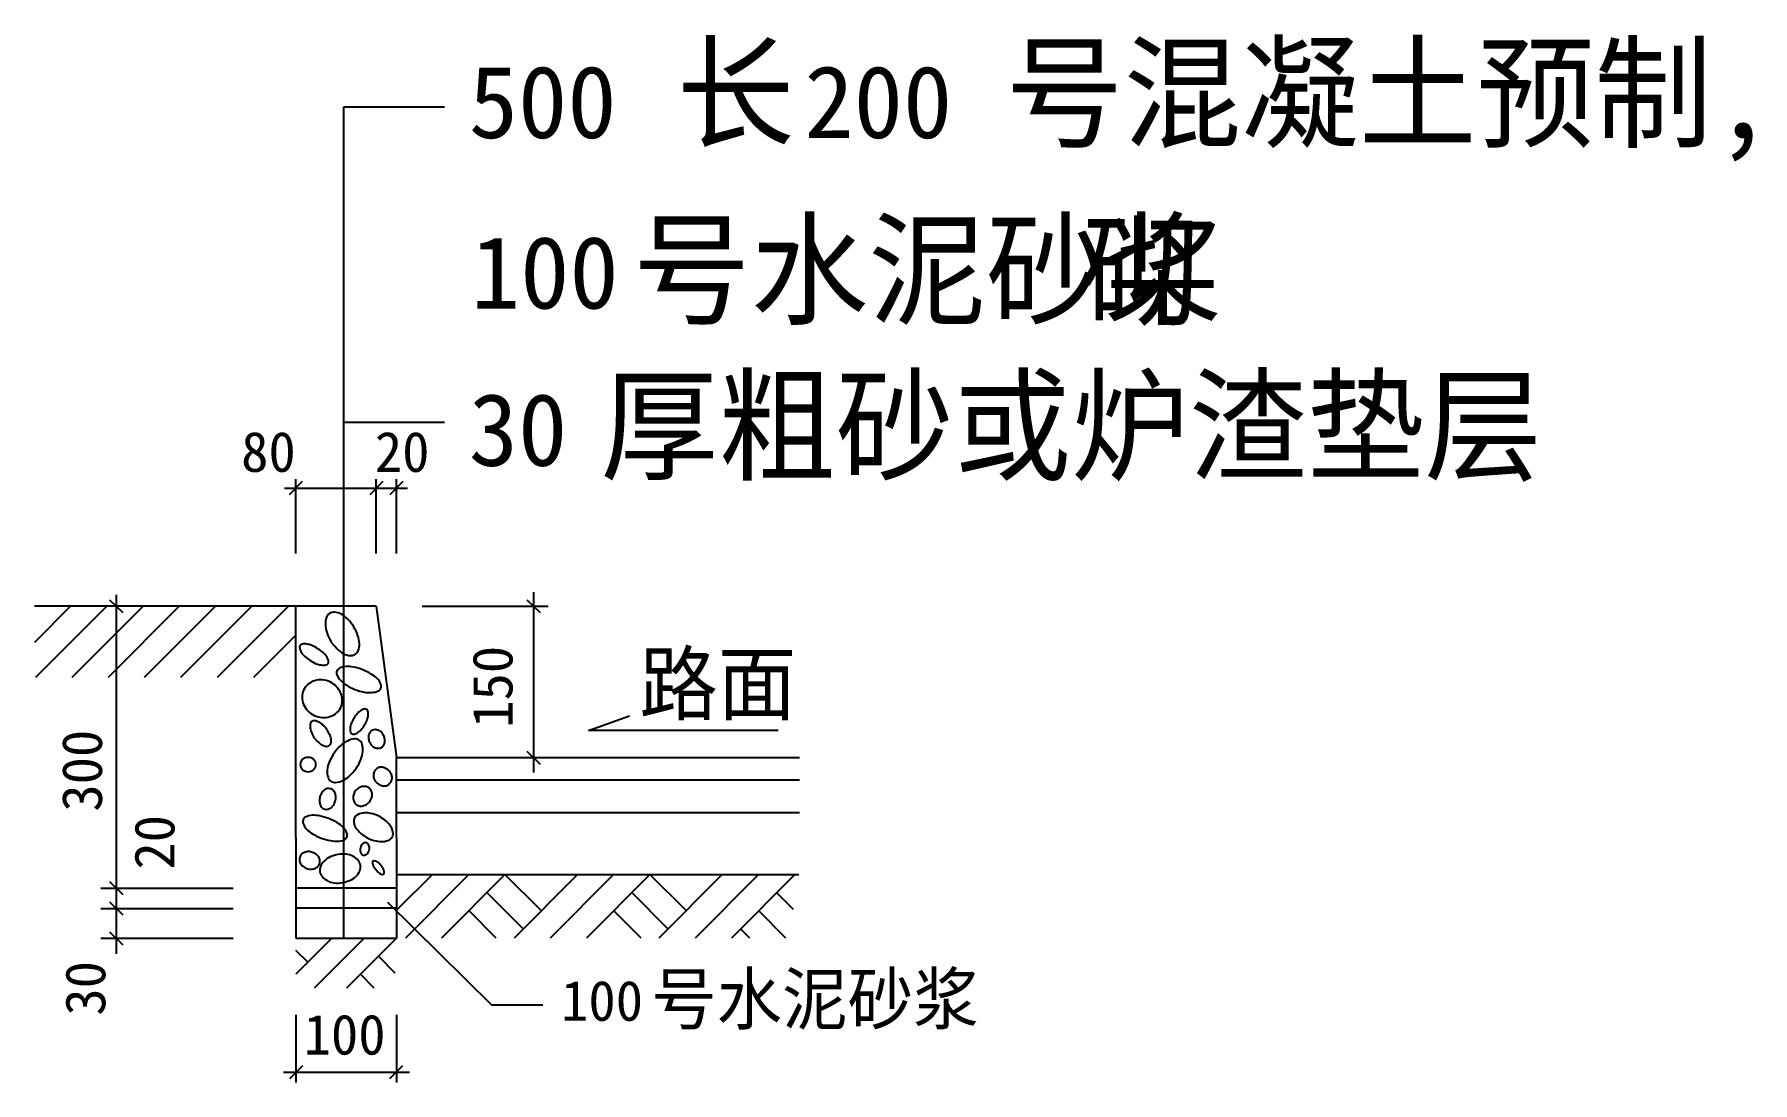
# Model space of a CAD drawing. Header units: metres. Extents: x 281 to 337.9, y 200.5 to 235.2.
import ezdxf

# ---------------------------------------------------------------- set-up
doc = ezdxf.new("R2010")
doc.units = ezdxf.units.M

msp = doc.modelspace()

# ---------------------------------------------------------------- hatches: boundary and pattern name
h = msp.add_hatch()
h.set_pattern_fill('SOLID')
h.paths.add_polyline_path([(292.95, 200.84), (292.95, 200.84), (292.96, 200.84), (292.96, 200.84), (292.95, 200.85)])

# ---------------------------------------------------------------- linework, layer by layer
for p, q in [((291.21, 216.29), (291.21, 232.84)), ((291.21, 232.84), (294.55, 232.84)), ((291.21, 222.39), (294.55, 222.39)), ((289.62, 218.03), (289.62, 220.5)), ((292.28, 218.03), (292.28, 220.5)), ((292.96, 218.03), (292.96, 220.5)), ((289.25, 220.2), (293.32, 220.2)), ((283.67, 216.66), (283.67, 204.77)), ((297.5, 216.75), (297.5, 210.78)), ((282.16, 216.29), (280.96, 215.09)), ((283.36, 216.29), (281, 213.93)), ((284.56, 216.29), (282.2, 213.93)), ((285.76, 216.29), (283.4, 213.93)), ((286.96, 216.29), (284.6, 213.93)), ((288.16, 216.29), (285.8, 213.93)), ((289.38, 216.29), (287.02, 213.93)), ((291.21, 205.29), (291.21, 216.29)), ((293.81, 216.29), (297.98, 216.29)), ((289.62, 215.33), (288.22, 213.93)), ((299.32, 212.17), (300.68, 212.65)), ((305.6, 212.17), (299.32, 212.17)), ((292.96, 210.53), (306.31, 210.53)), ((292.96, 209.45), (306.31, 209.45)), ((294.15, 207.4), (292.95, 206.2)), ((295.35, 207.4), (293.25, 205.29)), ((296.55, 207.4), (294.45, 205.29)), ((297.75, 206.2), (296.55, 207.4)), ((298.95, 207.4), (296.85, 205.29)), ((300.15, 207.4), (298.05, 205.29)), ((301.35, 207.4), (299.25, 205.29)), ((302.55, 206.2), (301.35, 207.4)), ((303.75, 207.4), (301.65, 205.29)), ((304.95, 207.4), (302.85, 205.29)), ((306.15, 207.4), (304.05, 205.29)), ((283.16, 206.94), (287.55, 206.94)), ((297.15, 205.6), (295.95, 206.8)), ((301.95, 205.6), (300.75, 206.8)), ((306.11, 206.24), (305.55, 206.8)), ((283.16, 206.27), (287.55, 206.27)), ((292.66, 206.48), (296.1, 203.08)), ((296.26, 205.29), (295.35, 206.2)), ((301.06, 205.29), (300.15, 206.2)), ((305.86, 205.29), (304.95, 206.2)), ((304.66, 205.29), (304.35, 205.6)), ((283.16, 205.29), (287.55, 205.29)), ((290.82, 205.29), (289.62, 204.1)), ((291.89, 205.29), (290.23, 203.63)), ((292.96, 205.29), (291.3, 203.63)), ((290.02, 204.49), (289.62, 204.88)), ((292.91, 204.13), (292.36, 204.69)), ((292.22, 203.63), (291.76, 204.09)), ((289.62, 202.75), (289.62, 200.5)), ((292.96, 202.75), (292.96, 200.5)), ((296.1, 203.08), (297.8, 203.08)), ((293.39, 200.84), (289.21, 200.84))]:
    msp.add_line(p, q)
for points in [[(289.83, 220.42), (289.4, 219.98)], [(292.5, 220.42), (292.07, 219.98)], [(293.17, 220.42), (292.74, 219.98)], [(283.45, 216.5), (283.89, 216.08)], [(297.28, 216.5), (297.72, 216.08)], [(292.28, 216.29), (280.96, 216.29)], [(289.62, 208.62), (289.62, 216.29)], [(292.28, 216.29), (292.96, 211.27)], [(292.96, 211.27), (306.31, 211.27)], [(292.96, 208.62), (292.96, 211.27)], [(297.28, 211.48), (297.72, 211.05)], [(289.62, 208.62), (289.62, 205.29)], [(292.96, 208.62), (292.96, 205.29)], [(292.96, 207.4), (306.29, 207.4)], [(283.45, 207.16), (283.89, 206.73)], [(289.62, 206.96), (292.96, 206.96)], [(283.45, 206.49), (283.89, 206.06)], [(289.62, 206.29), (292.96, 206.29)], [(283.45, 205.5), (283.89, 205.07)], [(289.62, 205.29), (292.96, 205.29)], [(289.84, 201.06), (289.41, 200.63)], [(293.16, 201.06), (292.73, 200.63)], [(292.95, 200.84), (292.95, 200.84), (292.96, 200.84), (292.96, 200.84), (292.95, 200.84)]]:
    msp.add_lwpolyline(points)
for points in [[(291.54, 215.6, 0.06), (291.34, 215.86, 0.07), (291.13, 216.02, 0.11), (290.9, 216.09, 0.16), (290.74, 216.05, 0.16), (290.64, 215.92, 0.11), (290.6, 215.68, 0.07), (290.65, 215.43, 0.06), (290.78, 215.13, 0.06), (290.99, 214.88, 0.07), (291.19, 214.72, 0.11), (291.43, 214.65, 0.16), (291.58, 214.69, 0.16), (291.69, 214.81, 0.11), (291.73, 215.05, 0.07), (291.68, 215.31, 0.06), (291.54, 215.6, 0.06)], [(290.1, 214.49, 0.04), (290.3, 214.38, 0.06), (290.46, 214.34, 0.1), (290.62, 214.34, 0.19), (290.69, 214.39, 0.19), (290.7, 214.47, 0.1), (290.64, 214.62, 0.06), (290.53, 214.75, 0.04), (290.35, 214.88, 0.04), (290.15, 214.99, 0.06), (289.99, 215.03, 0.1), (289.83, 215.03, 0.19), (289.76, 214.98, 0.19), (289.75, 214.9, 0.1), (289.81, 214.75, 0.06), (289.92, 214.62, 0.04), (290.1, 214.49, 0.04)], [(291.58, 213.53, 0.05), (291.89, 213.44, 0.06), (292.14, 213.43, 0.1), (292.36, 213.48, 0.19), (292.44, 213.57, 0.19), (292.44, 213.7, 0.1), (292.32, 213.89, 0.06), (292.12, 214.04, 0.05), (291.84, 214.18, 0.05), (291.53, 214.27, 0.06), (291.28, 214.29, 0.1), (291.07, 214.23, 0.19), (290.98, 214.14, 0.19), (290.98, 214.02, 0.1), (291.11, 213.83, 0.06), (291.3, 213.67, 0.05), (291.58, 213.53, 0.05)], [(291.11, 212.93, 0.11), (291.16, 213.16, 0.1), (291.11, 213.41, 0.09), (290.97, 213.62, 0.09), (290.76, 213.78, 0.09), (290.5, 213.85, 0.09), (290.25, 213.82, 0.1), (290.03, 213.7, 0.11), (289.88, 213.51, 0.11), (289.83, 213.28, 0.1), (289.88, 213.03, 0.09), (290.02, 212.82, 0.09), (290.23, 212.67, 0.09), (290.49, 212.6, 0.09), (290.75, 212.63, 0.1), (290.97, 212.75, 0.11), (291.11, 212.93, 0.11)], [(290.24, 211.92, 0.05), (290.38, 211.77, 0.06), (290.51, 211.68, 0.1), (290.65, 211.64, 0.18), (290.73, 211.67, 0.18), (290.78, 211.74, 0.1), (290.79, 211.89, 0.06), (290.74, 212.04, 0.05), (290.64, 212.21, 0.05), (290.51, 212.36, 0.06), (290.38, 212.45, 0.1), (290.24, 212.49, 0.18), (290.15, 212.47, 0.18), (290.1, 212.39, 0.1), (290.1, 212.25, 0.06), (290.14, 212.1, 0.05), (290.24, 211.92, 0.05)], [(291.54, 212.57, 0.05), (291.46, 212.4, 0.06), (291.42, 212.25, 0.1), (291.43, 212.12, 0.19), (291.48, 212.06, 0.19), (291.55, 212.05, 0.1), (291.68, 212.1, 0.06), (291.79, 212.2, 0.05), (291.9, 212.36, 0.05), (291.99, 212.53, 0.06), (292.02, 212.68, 0.1), (292.01, 212.81, 0.19), (291.97, 212.87, 0.19), (291.89, 212.88, 0.1), (291.77, 212.83, 0.06), (291.66, 212.73, 0.05), (291.54, 212.57, 0.05)], [(290.89, 211.42, 0.05), (290.73, 211.12, 0.07), (290.66, 210.87, 0.11), (290.69, 210.62, 0.17), (290.78, 210.49, 0.17), (290.94, 210.45, 0.11), (291.18, 210.51, 0.07), (291.39, 210.66, 0.05), (291.62, 210.91, 0.05), (291.78, 211.21, 0.07), (291.84, 211.47, 0.11), (291.82, 211.71, 0.17), (291.73, 211.84, 0.17), (291.57, 211.89, 0.11), (291.33, 211.82, 0.07), (291.11, 211.67, 0.05), (290.89, 211.42, 0.05)], [(292.16, 212.18, 0.12), (292.08, 212.11, 0.1), (292.03, 212.01, 0.09), (292.03, 211.89, 0.08), (292.07, 211.77, 0.08), (292.14, 211.67, 0.09), (292.24, 211.6, 0.1), (292.35, 211.58, 0.12), (292.45, 211.6, 0.12), (292.52, 211.66, 0.1), (292.57, 211.77, 0.09), (292.57, 211.88, 0.08), (292.53, 212, 0.08), (292.46, 212.11, 0.09), (292.36, 212.17, 0.1), (292.25, 212.2, 0.12), (292.16, 212.18, 0.12)], [(290.03, 211.27, 0.09), (289.93, 211.26, 0.09), (289.84, 211.21, 0.1), (289.79, 211.13, 0.11), (289.77, 211.04, 0.11), (289.79, 210.95, 0.1), (289.84, 210.87, 0.09), (289.93, 210.82, 0.09), (290.03, 210.8, 0.09), (290.13, 210.82, 0.09), (290.21, 210.87, 0.1), (290.27, 210.95, 0.11), (290.28, 211.04, 0.11), (290.27, 211.13, 0.1), (290.21, 211.21, 0.09), (290.13, 211.26, 0.09), (290.03, 211.27, 0.09)], [(292.27, 210.88, 0.11), (292.21, 210.78, 0.1), (292.19, 210.67, 0.09), (292.22, 210.55, 0.09), (292.3, 210.44, 0.09), (292.41, 210.37, 0.09), (292.52, 210.33, 0.1), (292.64, 210.35, 0.11), (292.73, 210.41, 0.11), (292.79, 210.5, 0.1), (292.81, 210.62, 0.09), (292.78, 210.74, 0.09), (292.7, 210.84, 0.09), (292.59, 210.92, 0.09), (292.48, 210.95, 0.1), (292.36, 210.94, 0.11), (292.27, 210.88, 0.11)], [(290.42, 209.98, 0.07), (290.41, 209.83, 0.09), (290.43, 209.71, 0.11), (290.49, 209.61, 0.13), (290.58, 209.56, 0.13), (290.68, 209.56, 0.11), (290.79, 209.61, 0.09), (290.87, 209.7, 0.07), (290.93, 209.83, 0.07), (290.95, 209.97, 0.09), (290.92, 210.09, 0.11), (290.86, 210.19, 0.13), (290.77, 210.24, 0.13), (290.67, 210.25, 0.11), (290.57, 210.2, 0.09), (290.48, 210.1, 0.07), (290.42, 209.98, 0.07)], [(291.62, 209.72, 0.11), (291.72, 209.67, 0.1), (291.84, 209.67, 0.09), (291.96, 209.72, 0.08), (292.06, 209.81, 0.08), (292.13, 209.93, 0.09), (292.15, 210.06, 0.1), (292.12, 210.18, 0.11), (292.05, 210.26, 0.11), (291.95, 210.31, 0.1), (291.82, 210.31, 0.09), (291.71, 210.27, 0.08), (291.6, 210.18, 0.08), (291.54, 210.06, 0.09), (291.52, 209.93, 0.1), (291.55, 209.81, 0.11), (291.62, 209.72, 0.11)], [(290.46, 208.6, 0.05), (290.77, 208.52, 0.06), (291.01, 208.5, 0.1), (291.23, 208.55, 0.19), (291.32, 208.65, 0.19), (291.31, 208.77, 0.1), (291.19, 208.96, 0.06), (291, 209.11, 0.05), (290.71, 209.25, 0.05), (290.41, 209.34, 0.06), (290.16, 209.36, 0.1), (289.94, 209.3, 0.19), (289.86, 209.21, 0.19), (289.86, 209.09, 0.1), (289.98, 208.9, 0.06), (290.17, 208.75, 0.05), (290.46, 208.6, 0.05)], [(292.01, 208.6, 0.06), (292.28, 208.51, 0.07), (292.51, 208.49, 0.11), (292.72, 208.55, 0.16), (292.82, 208.65, 0.16), (292.84, 208.8, 0.11), (292.76, 209, 0.07), (292.61, 209.17, 0.06), (292.37, 209.33, 0.06), (292.11, 209.42, 0.07), (291.88, 209.44, 0.11), (291.67, 209.38, 0.16), (291.57, 209.28, 0.16), (291.54, 209.13, 0.11), (291.62, 208.93, 0.07), (291.78, 208.76, 0.06), (292.01, 208.6, 0.06)], [(291.76, 208.28, 0.07), (291.75, 208.2, 0.08), (291.77, 208.12, 0.11), (291.8, 208.07, 0.13), (291.85, 208.04, 0.13), (291.91, 208.04, 0.11), (291.97, 208.07, 0.08), (292.02, 208.13, 0.07), (292.05, 208.21, 0.07), (292.06, 208.29, 0.08), (292.04, 208.36, 0.11), (292, 208.42, 0.13), (291.96, 208.45, 0.13), (291.9, 208.45, 0.11), (291.84, 208.41, 0.08), (291.79, 208.36, 0.07), (291.76, 208.28, 0.07)], [(290.17, 208.13, 0.08), (290.04, 208.16, 0.09), (289.91, 208.13, 0.1), (289.81, 208.07, 0.12), (289.75, 207.97, 0.12), (289.74, 207.87, 0.1), (289.78, 207.75, 0.09), (289.87, 207.66, 0.08), (289.99, 207.59, 0.08), (290.13, 207.57, 0.09), (290.25, 207.6, 0.1), (290.35, 207.66, 0.12), (290.41, 207.75, 0.12), (290.42, 207.86, 0.1), (290.38, 207.98, 0.09), (290.29, 208.07, 0.08), (290.17, 208.13, 0.08)], [(291.76, 207.7, 0.13), (291.69, 207.86, 0.11), (291.51, 208, 0.08), (291.29, 208.07, 0.07), (291.02, 208.06, 0.07), (290.76, 207.98, 0.08), (290.57, 207.85, 0.11), (290.44, 207.66, 0.13), (290.42, 207.49, 0.13), (290.5, 207.32, 0.11), (290.67, 207.19, 0.08), (290.9, 207.12, 0.07), (291.17, 207.13, 0.07), (291.43, 207.21, 0.08), (291.62, 207.34, 0.11), (291.74, 207.52, 0.13), (291.76, 207.7, 0.13)], [(292.27, 207.56, 0.04), (292.34, 207.48, 0.06), (292.41, 207.43, 0.1), (292.49, 207.4, 0.2), (292.53, 207.42, 0.2), (292.55, 207.45, 0.1), (292.54, 207.53, 0.06), (292.51, 207.61, 0.04), (292.45, 207.7, 0.04), (292.37, 207.78, 0.06), (292.3, 207.83, 0.1), (292.22, 207.85, 0.2), (292.18, 207.84, 0.2), (292.16, 207.81, 0.1), (292.17, 207.73, 0.06), (292.2, 207.65, 0.04), (292.27, 207.56, 0.04)]]:
    msp.add_lwpolyline(points, format="xyb")

# ---------------------------------------------------------------- texts
for s, height, p in [('长', 3, (302.24, 231.8)), ('号混凝土预制,', 3, (313.14, 231.8)), ('500', 2.4, (295.35, 231.8)), ('200', 2.4, (306.47, 231.8)), ('号水泥砂桨', 3, (300.79, 225.94)), ('砌', 3, (315.69, 225.9)), ('100', 2.4, (295.42, 226.15)), ('厚粗砂或炉渣垫层', 3, (299.71, 220.77)), ('30', 2.4, (295.35, 220.94)), ('80', 1.33, (287.81, 220.74)), ('20 ', 1.33, (292.24, 220.74)), ('路面', 2, (301, 212.72)), ('号水泥砂浆', 1.67, (301.39, 202.44)), ('100', 1.33, (298.41, 202.55)), ('100', 1.33, (289.88, 201.43))]:
    msp.add_text(s, height=height).set_placement(p)
for s, p in [('150', (296.8, 212.26)), ('300 ', (283.2, 209.48)), ('20 ', (285.6, 207.56)), ('30 ', (283.31, 202.72))]:
    msp.add_text(s, height=1.33, rotation=90).set_placement(p)

doc.saveas('drawing.dxf')
